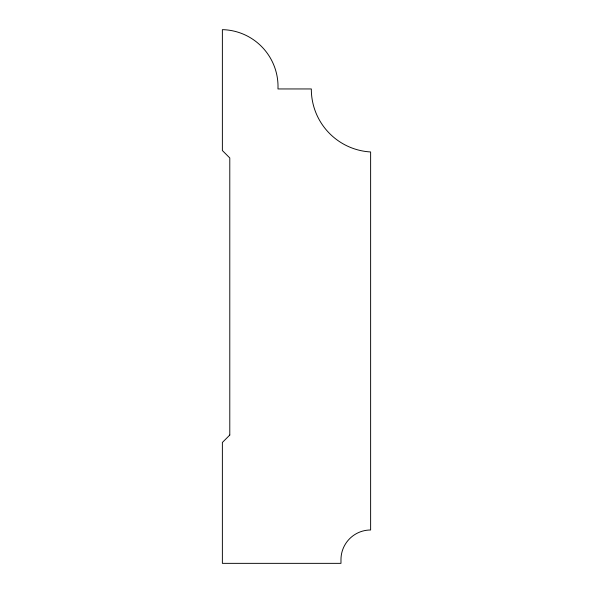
<?xml version="1.0" encoding="UTF-8"?>
<svg xmlns="http://www.w3.org/2000/svg" width="593" height="593" viewBox="0 0 593 593"><rect width="100%" height="100%" fill="white"/><g stroke="black" fill="none" stroke-linecap="round" stroke-linejoin="round"><path stroke-width="0.89" d="M229.787 435.047L222.375 442.46L222.375 563.35L340.975 563.35L340.975 559.644A29.65 29.65 0 0 1 370.625 529.994L370.625 151.956A62.843 62.843 0 0 1 311.325 88.95L277.969 88.95A56.913 56.913 0 0 0 222.375 29.65L222.375 150.54L229.787 157.953L229.787 435.047"/></g></svg>
